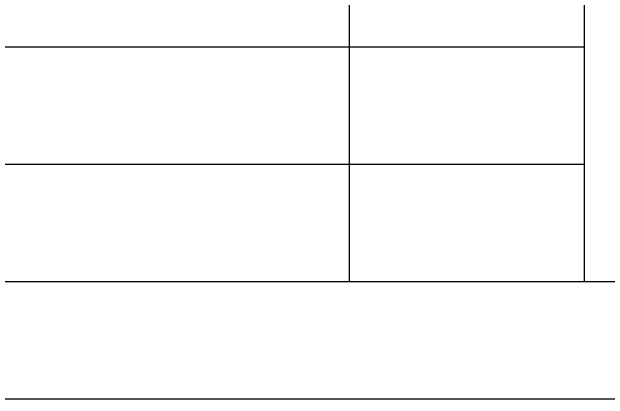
# Model space of a CAD drawing. Header units: millimetres. Extents: x 120281 to 1416367021, y -641565767 to 918373.
# Drawn here: x 1205093 to 1207636, y 867687 to 869337 of the extents above; entities that cross this region are included whole.
import ezdxf

# ---------------------------------------------------------------- set-up
doc = ezdxf.new("R2010")
doc.units = ezdxf.units.MM
doc.layers.add('размер', color=90, linetype='Continuous', lineweight=40)
doc.layers.add('размер 1', color=6, linetype='Continuous', lineweight=15)

msp = doc.modelspace()

# ---------------------------------------------------------------- linework, layer by layer
at = {"layer": 'размер', "color": 0, "lineweight": 30}
for p, q in [((1206533.41938, 868187.98691), (1206533.41938, 873691.74621)), ((1207534.10289, 873691.74621), (1207534.10289, 868187.98691)), ((1201029.66009, 869188.67042), (1207534.10289, 869188.67042)), ((1201029.66009, 868688.32867), (1207534.10289, 868688.32867))]:
    msp.add_line(p, q, dxfattribs=at)
at = {"layer": 'размер 1', "color": 0, "lineweight": 30}
for points in [[(1178001.29942, 897407.32033), (1220030.00673, 897407.32033), (1220030.00673, 867687.02016), (1178001.29942, 867687.02016)], [(1180002.66644, 896906.97858), (1219529.66498, 896906.97858), (1219529.66498, 868187.36191), (1180002.66644, 868187.36191)]]:
    msp.add_lwpolyline(points, close=True, dxfattribs=at)

doc.saveas('drawing.dxf')
